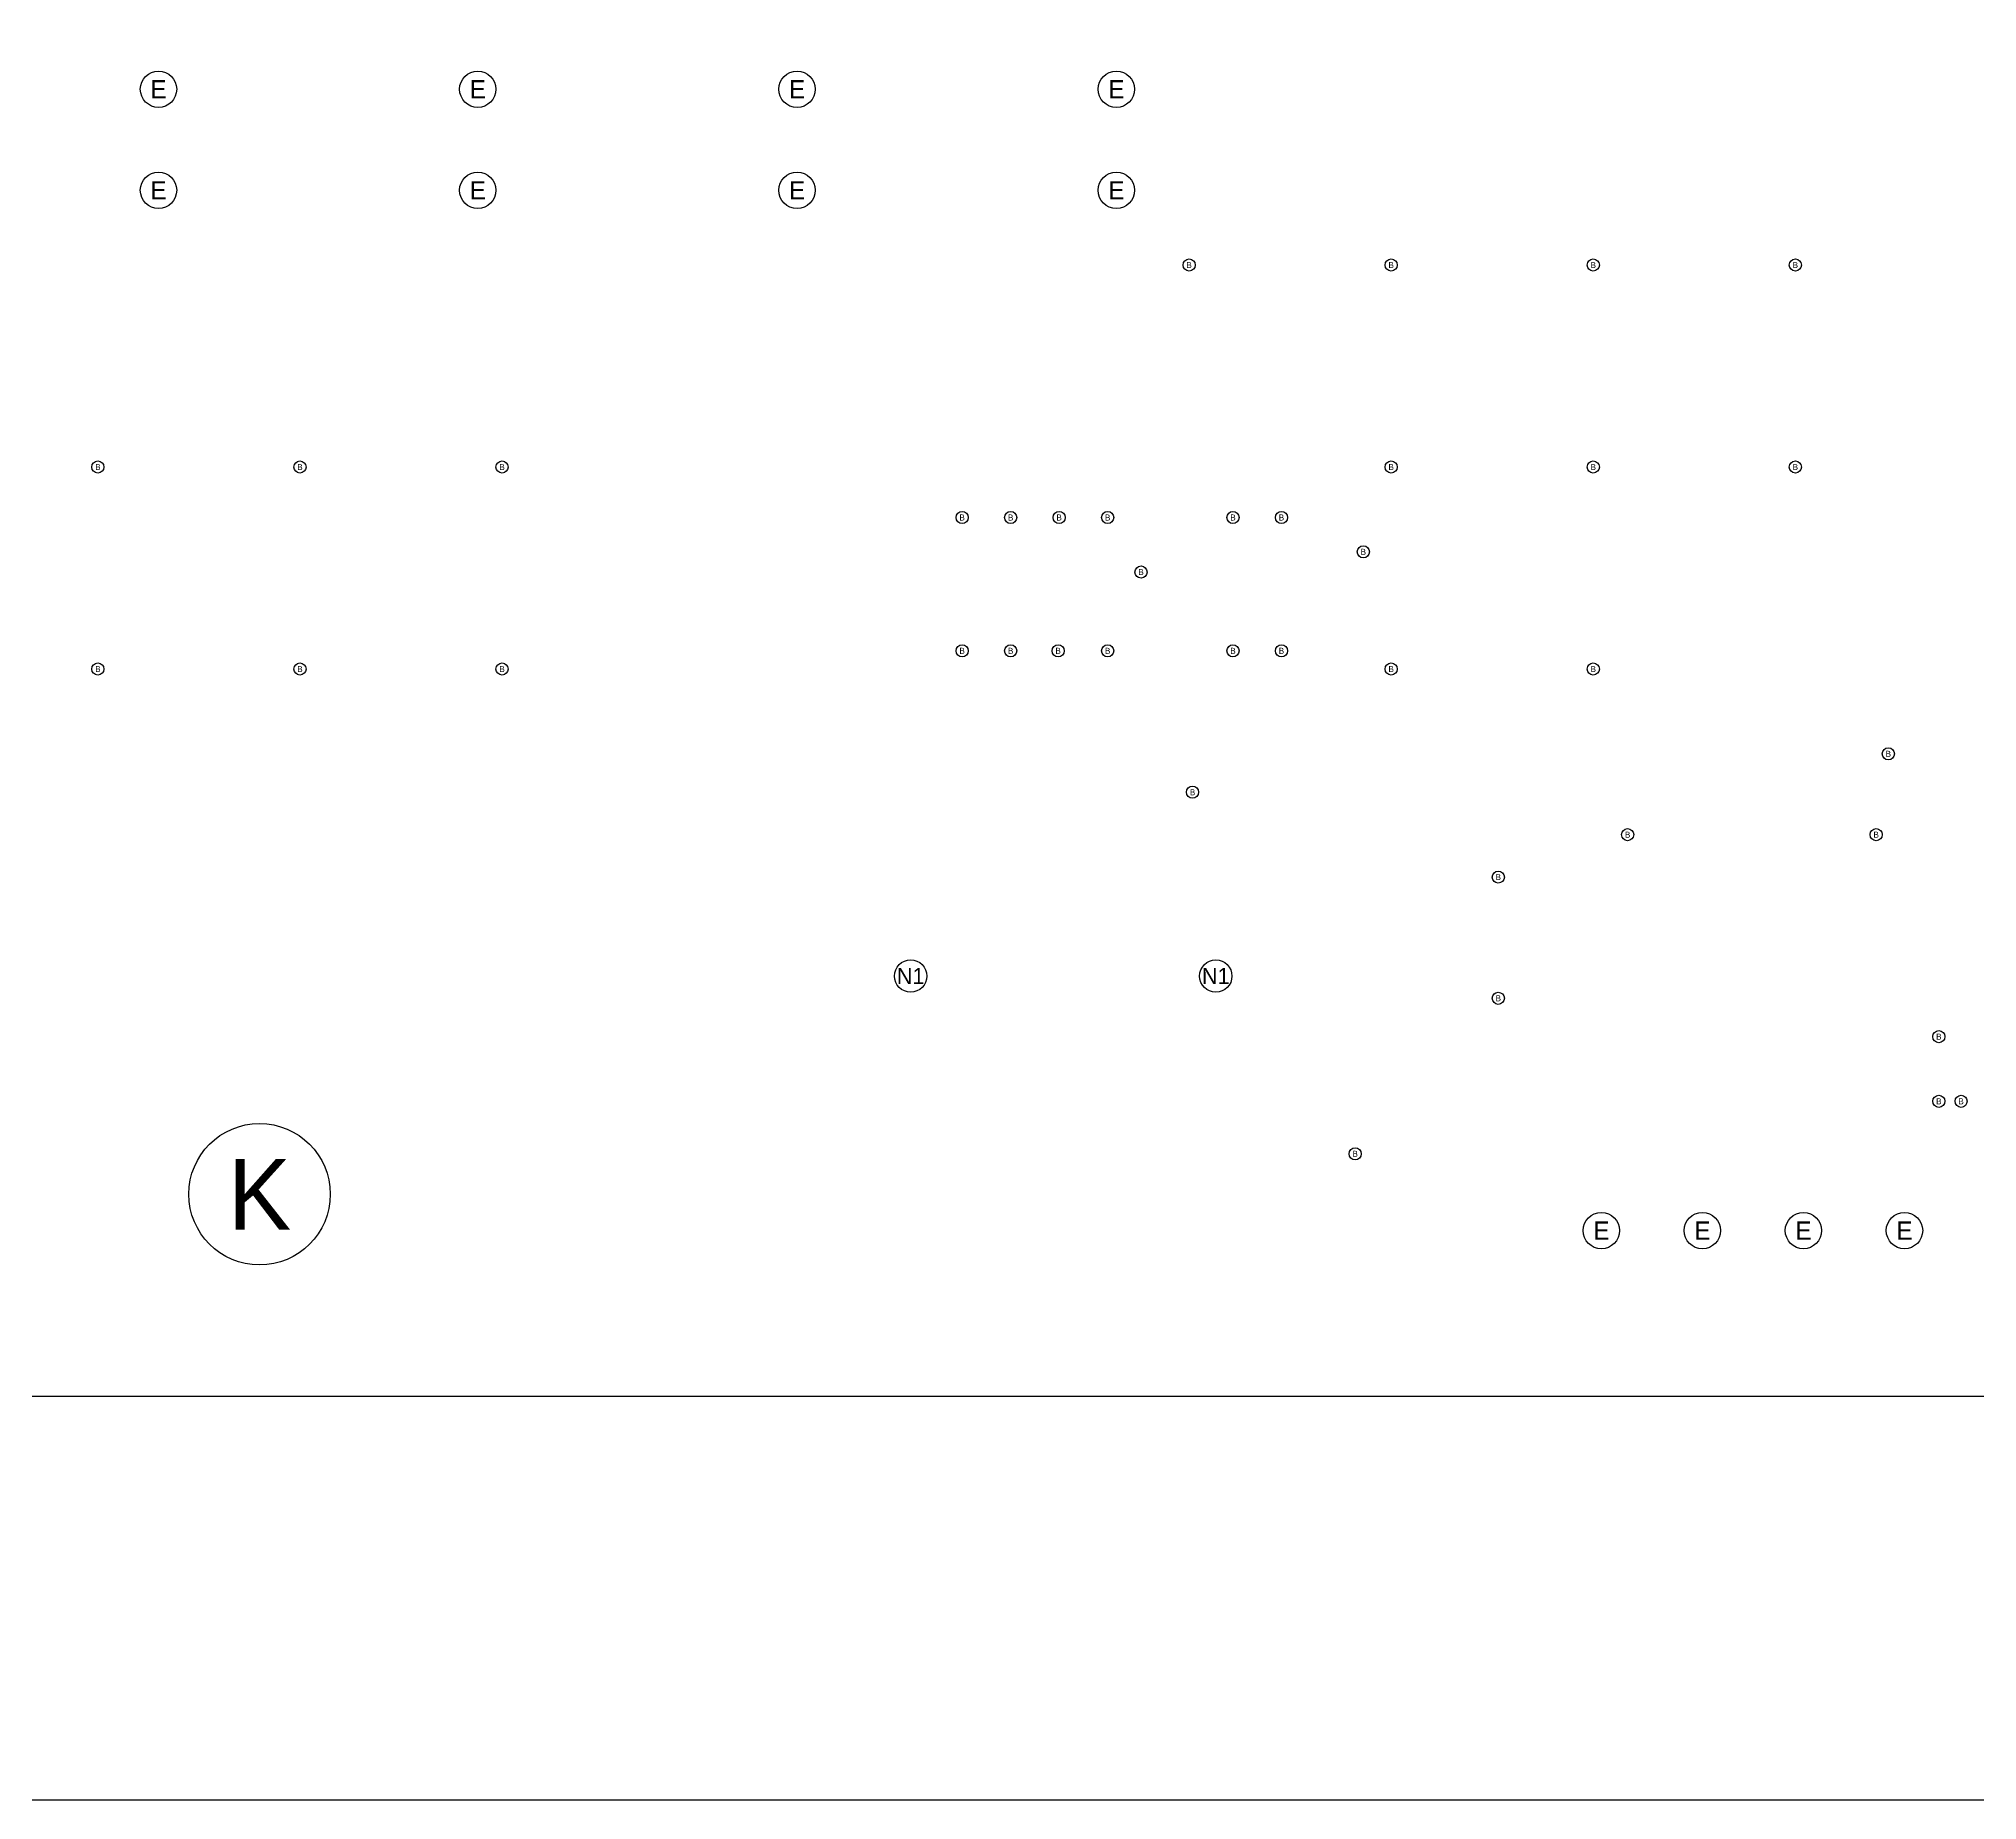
# Model space of a CAD drawing. Extents: x -12 to 315, y -10 to 160.
# Drawn here: x 84.54 to 132.5, y -10 to 33.6 of the extents above; entities that cross this region are included whole.
import ezdxf
from ezdxf.enums import TextEntityAlignment as Align

# ---------------------------------------------------------------- set-up
doc = ezdxf.new("R2010")
doc.units = 0
doc.layers.get('0').update_dxf_attribs({"linetype": 'CONTINUOUS'})
doc.layers.add('BG_OUTLINE', color=7, linetype='CONTINUOUS')
doc.layers.add('MA_NCLEGEND-1-6', color=231, linetype='CONTINUOUS')

# ---------------------------------------------------------------- blocks, each defined once
blk = doc.blocks.new('FIGURE_CIRCLE')
blk.add_circle((0, 0), 0.5)

msp = doc.modelspace()

# ---------------------------------------------------------------- linework, layer by layer
at = {"layer": 'BG_OUTLINE'}
msp.add_lwpolyline([(180, 15), (180, 149, 0.414214), (179, 150), (1, 150, 0.414214), (0, 149), (0, 1, 0.414214), (1, 0), (179, 0, 0.414214), (180, 1), (180, 149)], format="xyb", dxfattribs=at)
msp.add_lwpolyline([(180, 0), (180, -10), (0, -10), (0, 0), (180, 0)], dxfattribs=at)

# ---------------------------------------------------------------- block references
at = {"layer": 'MA_NCLEGEND-1-6'}
for p, xscale, yscale in [((87.5, 32.35), 0.9, 0.9), ((95.4, 32.35), 0.9, 0.9), ((103.3, 32.35), 0.9, 0.9), ((111.2, 32.35), 0.9, 0.9), ((87.5, 29.85), 0.9, 0.9), ((95.4, 29.85), 0.9, 0.9), ((103.3, 29.85), 0.9, 0.9), ((111.2, 29.85), 0.9, 0.9), ((113, 28), 0.3, 0.3), ((118, 28), 0.3, 0.3), ((123, 28), 0.3, 0.3), ((128, 28), 0.3, 0.3), ((86, 23), 0.3, 0.3), ((91, 23), 0.3, 0.3), ((96, 23), 0.3, 0.3), ((118, 23), 0.3, 0.3), ((123, 23), 0.3, 0.3), ((128, 23), 0.3, 0.3), ((107.385, 21.75), 0.3, 0.3), ((108.585, 21.75), 0.3, 0.3), ((109.785, 21.75), 0.3, 0.3), ((110.985, 21.75), 0.3, 0.3), ((114.085, 21.75), 0.3, 0.3), ((115.285, 21.75), 0.3, 0.3), ((117.31, 20.9), 0.3, 0.3), ((111.81, 20.4), 0.3, 0.3), ((107.385, 18.45), 0.3, 0.3), ((108.585, 18.45), 0.3, 0.3), ((109.76, 18.45), 0.3, 0.3), ((110.985, 18.45), 0.3, 0.3), ((114.085, 18.45), 0.3, 0.3), ((115.285, 18.45), 0.3, 0.3), ((86, 18), 0.3, 0.3), ((91, 18), 0.3, 0.3), ((96, 18), 0.3, 0.3), ((118, 18), 0.3, 0.3), ((123, 18), 0.3, 0.3), ((130.3, 15.9), 0.3, 0.3), ((113.085, 14.95), 0.3, 0.3), ((123.85, 13.9), 0.3, 0.3), ((130, 13.9), 0.3, 0.3), ((120.65, 12.85), 0.3, 0.3), ((106.11, 10.4), 0.8, 0.8), ((113.66, 10.4), 0.8, 0.8), ((120.65, 9.85), 0.3, 0.3), ((131.55, 8.9), 0.3, 0.3), ((131.55, 7.3), 0.3, 0.3), ((132.1, 7.3), 0.3, 0.3), ((90, 5), 3.5, 3.5), ((117.11, 6), 0.3, 0.3), ((123.2, 4.1), 0.9, 0.9), ((125.7, 4.1), 0.9, 0.9), ((128.2, 4.1), 0.9, 0.9), ((130.7, 4.1), 0.9, 0.9)]:
    msp.add_blockref('FIGURE_CIRCLE', p, dxfattribs=dict(at, xscale=xscale, yscale=yscale))

# ---------------------------------------------------------------- texts
for s, height, p in [('E', 0.45, (87.5, 32.35)), ('E', 0.45, (95.4, 32.35)), ('E', 0.45, (103.3, 32.35)), ('E', 0.45, (111.2, 32.35)), ('E', 0.45, (87.5, 29.85)), ('E', 0.45, (95.4, 29.85)), ('E', 0.45, (103.3, 29.85)), ('E', 0.45, (111.2, 29.85)), ('B', 0.15, (113, 28)), ('B', 0.15, (118, 28)), ('B', 0.15, (123, 28)), ('B', 0.15, (128, 28)), ('B', 0.15, (86, 23)), ('B', 0.15, (91, 23)), ('B', 0.15, (96, 23)), ('B', 0.15, (118, 23)), ('B', 0.15, (123, 23)), ('B', 0.15, (128, 23)), ('B', 0.15, (107.385, 21.75)), ('B', 0.15, (108.585, 21.75)), ('B', 0.15, (109.785, 21.75)), ('B', 0.15, (110.985, 21.75)), ('B', 0.15, (114.085, 21.75)), ('B', 0.15, (115.285, 21.75)), ('B', 0.15, (117.31, 20.9)), ('B', 0.15, (111.81, 20.4)), ('B', 0.15, (107.385, 18.45)), ('B', 0.15, (108.585, 18.45)), ('B', 0.15, (109.76, 18.45)), ('B', 0.15, (110.985, 18.45)), ('B', 0.15, (114.085, 18.45)), ('B', 0.15, (115.285, 18.45)), ('B', 0.15, (86, 18)), ('B', 0.15, (91, 18)), ('B', 0.15, (96, 18)), ('B', 0.15, (118, 18)), ('B', 0.15, (123, 18)), ('B', 0.15, (130.3, 15.9)), ('B', 0.15, (113.085, 14.95)), ('B', 0.15, (123.85, 13.9)), ('B', 0.15, (130, 13.9)), ('B', 0.15, (120.65, 12.85)), ('N1', 0.4, (106.11, 10.4)), ('N1', 0.4, (113.66, 10.4)), ('B', 0.15, (120.65, 9.85)), ('B', 0.15, (131.55, 8.9)), ('B', 0.15, (131.55, 7.3)), ('B', 0.15, (132.1, 7.3)), ('K', 1.75, (90, 5)), ('B', 0.15, (117.11, 6)), ('E', 0.45, (123.2, 4.1)), ('E', 0.45, (125.7, 4.1)), ('E', 0.45, (128.2, 4.1)), ('E', 0.45, (130.7, 4.1))]:
    msp.add_text(s, height=height, dxfattribs=at).set_placement(p, align=Align.MIDDLE_CENTER)

doc.saveas('drawing.dxf')
